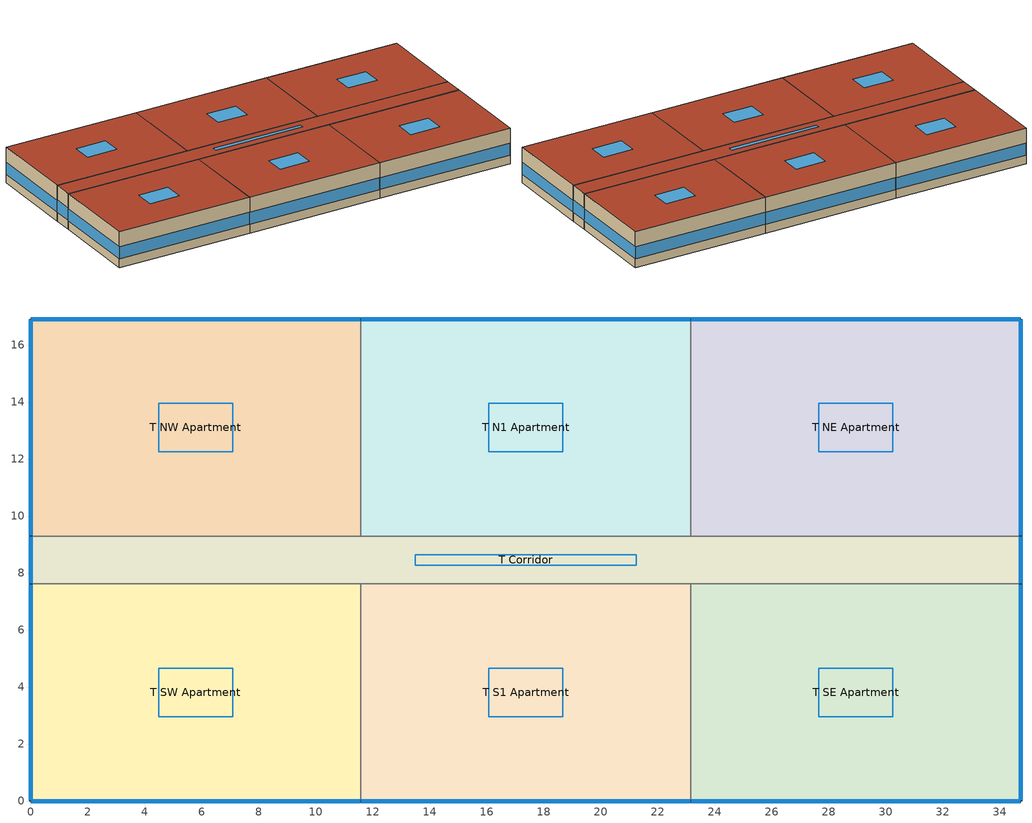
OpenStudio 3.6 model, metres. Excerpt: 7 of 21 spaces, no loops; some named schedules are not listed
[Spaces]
T SW Apartment
 floor adiabatic (BTAP-Int-Wall): 11.58,7.62 11.58,0 0,0 0,7.62 z6.1
 wall outside: 0,7.62 0,0 11.58,0 z6.1:9.14
 wall to T S1 Apartment: 11.58,0 11.58,7.62 z6.1:9.14
 wall to T Corridor: 11.58,7.62 0,7.62 z6.1:9.14
 window (BTAP-Ext-FixedWindow:U=0.220 SHGC=0.600): 0.03,0 11.56,0 / 0,7.59 0,0.03 z6.86:7.88
 roof outside: 11.58,0 11.58,7.62 0,7.62 0,0 z9.14
 skylight (BTAP-Ext-Skylights:U=0.220 SHGC=0.600): 7.09,2.96 7.09,4.66 4.5,4.66 4.5,2.96 z9.14
T N1 Apartment
 floor adiabatic (BTAP-Int-Wall): 23.16,16.92 23.16,9.3 11.58,9.3 11.58,16.92 z6.1
 wall outside: 23.16,16.92 11.58,16.92 z6.1:9.14
 wall to T Corridor: 11.58,9.3 23.16,9.3 z6.1:9.14
 wall to T NW Apartment: 11.58,16.92 11.58,9.3 z6.1:9.14
 wall to T NE Apartment: 23.16,9.3 23.16,16.92 z6.1:9.14
 window (BTAP-Ext-FixedWindow:U=0.220 SHGC=0.600): 23.14,16.92 11.61,16.92 z6.86:7.88
 roof outside: 23.16,9.3 23.16,16.92 11.58,16.92 11.58,9.3 z9.14
 skylight (BTAP-Ext-Skylights:U=0.220 SHGC=0.600): 18.67,12.25 18.67,13.96 16.08,13.96 16.08,12.25 z9.14
T Corridor
 floor adiabatic (BTAP-Int-Wall): 34.75,9.3 34.75,7.62 0,7.62 0,9.3 z6.1
 wall outside: 34.75,7.62 34.75,9.3 / 0,9.3 0,7.62 z6.1:9.14
 wall to T SE Apartment: 23.16,7.62 34.75,7.62 z6.1:9.14
 wall to T S1 Apartment: 11.58,7.62 23.16,7.62 z6.1:9.14
 wall to T NW Apartment: 11.58,9.3 0,9.3 z6.1:9.14
 wall to T NE Apartment: 34.75,9.3 23.16,9.3 z6.1:9.14
 window (BTAP-Ext-FixedWindow:U=0.220 SHGC=0.600): 34.75,7.65 34.75,9.27 / 0,9.27 0,7.65 z6.86:7.9
 roof outside: 34.75,7.62 34.75,9.3 0,9.3 0,7.62 z9.14
 skylight (BTAP-Ext-Skylights:U=0.220 SHGC=0.600): 21.26,8.27 21.26,8.65 13.49,8.65 13.49,8.27 z9.14
T NW Apartment
 floor adiabatic (BTAP-Int-Wall): 11.58,16.92 11.58,9.3 0,9.3 0,16.92 z6.1
 wall outside: 11.58,16.92 0,16.92 0,9.3 z6.1:9.14
 window (BTAP-Ext-FixedWindow:U=0.220 SHGC=0.600): 11.56,16.92 0.03,16.92 / 0,16.89 0,9.32 z6.86:7.88
 roof outside: 11.58,9.3 11.58,16.92 0,16.92 0,9.3 z9.14
 skylight (BTAP-Ext-Skylights:U=0.220 SHGC=0.600): 7.09,12.25 7.09,13.96 4.5,13.96 4.5,12.25 z9.14
T NE Apartment
 floor adiabatic (BTAP-Int-Wall): 34.75,16.92 34.75,9.3 23.16,9.3 23.16,16.92 z6.1
 wall outside: 34.75,9.3 34.75,16.92 23.16,16.92 z6.1:9.14
 window (BTAP-Ext-FixedWindow:U=0.220 SHGC=0.600): 34.75,9.32 34.75,16.89 / 34.72,16.92 23.19,16.92 z6.86:7.88
 roof outside: 34.75,9.3 34.75,16.92 23.16,16.92 23.16,9.3 z9.14
 skylight (BTAP-Ext-Skylights:U=0.220 SHGC=0.600): 30.25,12.25 30.25,13.96 27.66,13.96 27.66,12.25 z9.14
T S1 Apartment
 floor adiabatic (BTAP-Int-Wall): 23.16,7.62 23.16,0 11.58,0 11.58,7.62 z6.1
 wall outside: 11.58,0 23.16,0 z6.1:9.14
 wall to T SE Apartment: 23.16,0 23.16,7.62 z6.1:9.14
 window (BTAP-Ext-FixedWindow:U=0.220 SHGC=0.600): 11.61,0 23.14,0 z6.86:7.88
 roof outside: 23.16,0 23.16,7.62 11.58,7.62 11.58,0 z9.14
 skylight (BTAP-Ext-Skylights:U=0.220 SHGC=0.600): 18.67,2.96 18.67,4.66 16.08,4.66 16.08,2.96 z9.14
T SE Apartment
 floor adiabatic (BTAP-Int-Wall): 34.75,7.62 34.75,0 23.16,0 23.16,7.62 z6.1
 wall outside: 23.16,0 34.75,0 34.75,7.62 z6.1:9.14
 window (BTAP-Ext-FixedWindow:U=0.220 SHGC=0.600): 34.75,0.03 34.75,7.59 / 23.19,0 34.72,0 z6.86:7.88
 roof outside: 34.75,0 34.75,7.62 23.16,7.62 23.16,0 z9.14
 skylight (BTAP-Ext-Skylights:U=0.220 SHGC=0.600): 30.25,2.96 30.25,4.66 27.66,4.66 27.66,2.96 z9.14
[Site]
Calgary Intl AP_AB_CAN: Latitude {deg}=51.11; Longitude {deg}=-114.02; Time Zone {hr}=-7; Elevation {m}=1084.1; Terrain=City
[Building]
LowriseApartment: North Axis {deg}=0; Default Construction Set=BTAP-Mass at hdd = 5000.0; Standards Number of Stories=3; Standards Number of Above Ground Stories=3; Standards Template=NECB2015; Standards Building Type=LowriseApartment; Standards Number of Living Units=17
[Site:WaterMainsTemperature]
Calculation Method=Correlation; Annual Average Outdoor Air Temperature {C}=4.69167; Maximum Difference In Monthly Average Outdoor Air Temperatures {deltaC}=24.6
[Site:GroundTemperature:BuildingSurface]
19.527, 19.502, 19.536, 19.598, 20.002, 21.64, 22.225, 22.375, 21.449, 20.121, 19.802, 19.633
[ClimateZones]
Climate Zone Institution Name 1=ASHRAE; Climate Zone Document Name 1=ANSI/ASHRAE Standard 169; Climate Zone Document Year 1=2006; Climate Zone Institution Name 2=CEC; Climate Zone Document Name 2=California Climate Zone Descriptions; Climate Zone Document Year 2=1995
[SizingPeriod:DesignDay] Barometric Pressure {Pa}=88961; Rain Indicator=No; Snow Indicator=No; Day of Month=21; Daylight Saving Time Indicator=No; Humidity Condition Type=Wetbulb; Dry-Bulb Temperature Range Modifier Type=DefaultMultipliers
Name | Maximum Dry-Bulb Temperature {C} | Daily Dry-Bulb Temperature Range {deltaC} | Wind Speed {m/s} | Wind Direction {deg} | Month | Day Type | Wetbulb or DewPoint at Maximum Dry-Bulb {C} | Solar Model Indicator | ASHRAE Clear Sky Optical Depth for Beam Irradiance | ASHRAE Clear Sky Optical Depth for Diffuse Irradiance | Sky Clearness
Calgary Intl AP Ann Clg .4% Condns DB=>MWB | 28.8 | 12.3 | 4.5 | 160 | 7 | SummerDesignDay | 16 | ASHRAETau | 0.34 | 2.419
Calgary Intl AP Ann Htg 99.6% Condns DB | -27.7 | 0 | 2.7 | 200 | 1 | WinterDesignDay | -27.7 | ASHRAEClearSky |  |  | 0
[Material:NoMass] Roughness=Smooth; Thermal Absorptance=0.9; Solar Absorptance=0.7
Name | Thermal Resistance {m2-K/W} | Visible Absorptance
Typical Carpet Pad; Typical Carpet Pad 1 | 0.21648 | 0.8
Typical Insulation 1 | 5.91238 | 0.7
Typical Insulation 2 | 4.49096 | 0.7
Typical Insulation 3 | 6.17282 | 0.7
Typical Carpet Pad 2 | 1.25503 | 0.8
Typical Carpet Pad 3; Typical Carpet Pad 4 | 3.45515 | 0.8
Typical Insulation 4 | 0.454528 | 0.7
Typical Insulation 5 | 0.454545 | 0.7
[Material]
Name | Roughness | Thickness {m} | Conductivity {W/m-K} | Density {kg/m3} | Specific Heat {J/kg-K} | Thermal Absorptance | Solar Absorptance | Visible Absorptance
G05 25mm wood | MediumSmooth | 0.0254 | 0.15 | 608 | 1630 | 0.9 | 0.5 | 0.5
100mm Normalweight concrete floor 1 | MediumSmooth | 0.1016 | 2.31 | 2322 | 832
G01 13mm gypsum board 1 | Smooth | 0.0127 | 0.16 | 800 | 1090 | 0.9 | 0.7 | 0.5
4 in. Normalweight Concrete Floor 1 | MediumRough | 0.1016 | 2.31 | 2322 | 832 | 0.9 | 0.7 | 0.7
1IN Stucco 1 | Smooth | 0.0253 | 0.6918 | 1858 | 837 | 0.9 | 0.7 | 0.92
8IN CONCRETE HW RefBldg 1 | Rough | 0.2032 | 1.311 | 2240 | 836.8 | 0.9 | 0.7 | 0.7
1/2IN Gypsum 1 | Smooth | 0.0127 | 0.16 | 784.9 | 830 | 0.9 | 0.4 | 0.4
Metal Roof Surface 1; F08 Metal surface 1 | Smooth | 0.0008 | 45.28 | 7824 | 500 | 0.9 | 0.7 | 0.7
6 in. Normalweight Concrete Floor 1; 6 in. Normalweight Concrete Floor 2; 6 in. Normalweight Concrete Floor 3 | MediumRough | 0.1524 | 2.31 | 2322 | 832 | 0.9 | 0.7 | 0.7
[Construction]
BTAP-Int-Partition; BTAP-Int-Door: G05 25mm wood
BTAP-Int-Floor: 100mm Normalweight concrete floor 1, Typical Carpet Pad
BTAP-Int-Wall: G01 13mm gypsum board 1, G01 13mm gypsum board 1
BTAP-Int-Ceiling: Typical Carpet Pad, 100mm Normalweight concrete floor 1
BTAP-Int-Window: SimpleGlazing
BTAP-Ext-Floor-Mass:U-0.162: Typical Insulation 1, 4 in. Normalweight Concrete Floor 1, Typical Carpet Pad 1
BTAP-Ext-Wall-Mass:U-0.21: 1IN Stucco 1, 8IN CONCRETE HW RefBldg 1, Typical Insulation 2, 1/2IN Gypsum 1
BTAP-Ext-Roof-Metal:U-0.162: Metal Roof Surface 1, Typical Insulation 3
BTAP-Grnd-Floor-Mass:U-0.757: 6 in. Normalweight Concrete Floor 1, Typical Carpet Pad 2
BTAP-Grnd-Wall-Mass:U-0.284: 6 in. Normalweight Concrete Floor 2, Typical Carpet Pad 3
BTAP-Grnd-Roof-Mass:U-0.284: 6 in. Normalweight Concrete Floor 3, Typical Carpet Pad 4
BTAP-Ext-FixedWindow:U=0.220 SHGC=0.600; BTAP-Ext-GlassDoors:U=0.220 SHGC=0.600; BTAP-Ext-Skylights:U=0.220 SHGC=0.600; BTAP-Ext-DaylightDomes:U=0.220 SHGC=0.600; BTAP-Ext-DaylightDiffuser:U=0.220 SHGC=0.600: SimpleGlazing:U=0.220 SHGC=0.600
BTAP-Ext-Door:U-2.2: F08 Metal surface 1, Typical Insulation 4
BTAP-Ext-OverHeadDoor:U-2.2: Typical Insulation 5
[DefaultConstructionSet]
BTAP-Mass at hdd = 5000.0: Default Exterior Surface Constructions=BTAP-Mass at hdd = 5000.0; Default Interior Surface Constructions=Default Surface Constructions 2; Default Ground Contact Surface Constructions=BTAP-Mass at hdd = 5000.0 1; Default Exterior SubSurface Constructions=BTAP-Mass at hdd = 5000.0; Default Interior SubSurface Constructions=Default Sub Surface Constructions 2; Interior Partition Construction=BTAP-Int-Partition
[DefaultSurfaceConstructions]
Name | Floor Construction | Wall Construction | Roof Ceiling Construction
Default Surface Constructions 2 | BTAP-Int-Floor | BTAP-Int-Wall | BTAP-Int-Ceiling
BTAP-Mass at hdd = 5000.0 | BTAP-Ext-Floor-Mass:U-0.162 | BTAP-Ext-Wall-Mass:U-0.21 | BTAP-Ext-Roof-Metal:U-0.162
BTAP-Mass at hdd = 5000.0 1 | BTAP-Grnd-Floor-Mass:U-0.757 | BTAP-Grnd-Wall-Mass:U-0.284 | BTAP-Grnd-Roof-Mass:U-0.284
[DefaultSubSurfaceConstructions]
Name | Fixed Window Construction | Operable Window Construction | Door Construction | Glass Door Construction | Overhead Door Construction | Skylight Construction | Tubular Daylight Dome Construction | Tubular Daylight Diffuser Construction
Default Sub Surface Constructions 2 | BTAP-Int-Window | BTAP-Int-Window | BTAP-Int-Door
BTAP-Mass at hdd = 5000.0 | BTAP-Ext-FixedWindow:U=0.220 SHGC=0.600 | BTAP-Ext-FixedWindow:U=0.220 SHGC=0.600 | BTAP-Ext-Door:U-2.2 | BTAP-Ext-GlassDoors:U=0.220 SHGC=0.600 | BTAP-Ext-OverHeadDoor:U-2.2 | BTAP-Ext-Skylights:U=0.220 SHGC=0.600 | BTAP-Ext-DaylightDomes:U=0.220 SHGC=0.600 | BTAP-Ext-DaylightDiffuser:U=0.220 SHGC=0.600
[WindowMaterial:SimpleGlazingSystem] U-Factor {W/m2-K}=2.2; Solar Heat Gain Coefficient=0.6; Visible Transmittance=0.21
SimpleGlazing; SimpleGlazing:U=0.220 SHGC=0.600
[Space] Building Story=Building Story 3; Volume {m3}=Autocalculate
Name | Space Type | Thermal Zone
T SE Apartment | Space Function Dwelling units general | DU_BT=Space Function_ST=Dwelling units general_FL=Building Story 3_SCHG 8
T SW Apartment | Space Function Dwelling units general | DU_BT=Space Function_ST=Dwelling units general_FL=Building Story 3_SCHG 10
T N1 Apartment | Space Function Dwelling units general | DU_BT=Space Function_ST=Dwelling units general_FL=Building Story 3_SCHG 11
T Corridor | Space Function Corridor/Transition area other-sch-G | WILD_ST=Corridor/Transition area other-sch-G_FL=Building Story 3_SCH=G
T NW Apartment | Space Function Dwelling units general | DU_BT=Space Function_ST=Dwelling units general_FL=Building Story 3_SCHG 12
T NE Apartment | Space Function Dwelling units general | DU_BT=Space Function_ST=Dwelling units general_FL=Building Story 3_SCHG 9
T S1 Apartment | Space Function Dwelling units general | DU_BT=Space Function_ST=Dwelling units general_FL=Building Story 3_SCHG
[BuildingStory]
Building Story 3: Nominal Z Coordinate {m}=9.14355
[SpaceType] Standards Building Type=Space Function
Name | Default Schedule Set | Design Specification Outdoor Air Object | Standards Space Type
Space Function Corridor/Transition area other-sch-G | Space Function Corridor/Transition area other-sch-G Schedule Set | Space Function Corridor/Transition area other-sch-G Ventilation | Corridor/Transition area other-sch-G
Space Function Dwelling units general | Space Function Dwelling units general Schedule Set | Space Function Dwelling units general Ventilation | Dwelling units general
[DesignSpecification:OutdoorAir] Outdoor Air Method=Sum
Name | Outdoor Air Flow per Floor Area {m3/s-m2} | Outdoor Air Flow per Person {m3/s-person}
Space Function Corridor/Transition area other-sch-G Ventilation | 0.000254
Space Function Dwelling units general Ventilation | 0.0003048 | 0.00235974
[AvailabilityManager:NightCycle] Control Type=CycleOnAny; Thermostat Tolerance {deltaC}=1; Cycling Run Time {s}=3600
Name | Applicability Schedule
Availability Manager Night Cycle 1; Availability Manager Night Cycle 2; Availability Manager Night Cycle 3; Availability Manager Night Cycle 4; Availability Manager Night Cycle 5; Availability Manager Night Cycle 6; Availability Manager Night Cycle 7; Availability Manager Night Cycle 8; Availability Manager Night Cycle 9; Availability Manager Night Cycle 10; Availability Manager Night Cycle 11; Availability Manager Night Cycle 12; Availability Manager Night Cycle 13; Availability Manager Night Cycle 14; Availability Manager Night Cycle 15; Availability Manager Night Cycle 16; Availability Manager Night Cycle 17; Availability Manager Night Cycle 18; Availability Manager Night Cycle 19; Availability Manager Night Cycle 20; Availability Manager Night Cycle 21; Availability Manager Night Cycle 22; Availability Manager Night Cycle 23; Availability Manager Night Cycle 24; Availability Manager Night Cycle 25
Availability Manager Night Cycle 26; Availability Manager Night Cycle 27 | Always On Discrete
[People:Definition] Number of People Calculation Method=People/Area; Fraction Radiant=0.3
Name | People per Space Floor Area {person/m2}
Space Function Corridor/Transition area other-sch-G People Definition | 0.0100036
Space Function Dwelling units general People Definition | 0.0400145
[People] Work Efficiency Schedule=Work Efficiency Schedule; Clothing Insulation Schedule=Clothing Schedule; Air Velocity Schedule=Air Velocity Schedule; Multiplier=1
Name | People Definition | Space or SpaceType
Space Function Corridor/Transition area other-sch-G People | Space Function Corridor/Transition area other-sch-G People Definition | Space Function Corridor/Transition area other-sch-G
Space Function Dwelling units general People | Space Function Dwelling units general People Definition | Space Function Dwelling units general
[Lights:Definition] Design Level Calculation Method=Watts/Area; Fraction Radiant=0.5; Fraction Visible=0.2
Name | Watts per Space Floor Area {W/m2}
Space Function Corridor/Transition area other-sch-G Lights Definition | 7.10258
Space Function Dwelling units general Lights Definition | 5.00182
[Lights] Fraction Replaceable=1
Name | Lights Definition | Space or SpaceType
Space Function Corridor/Transition area other-sch-G Lights | Space Function Corridor/Transition area other-sch-G Lights Definition | Space Function Corridor/Transition area other-sch-G
Space Function Dwelling units general Lights | Space Function Dwelling units general Lights Definition | Space Function Dwelling units general
[DefaultScheduleSet] Number of People Schedule=NECB-G-Occupancy; People Activity Level Schedule=NECB-Activity; Lighting Schedule=NECB-G-Lighting; Electric Equipment Schedule=NECB-G-Electric-Equipment; Infiltration Schedule=Always On
Space Function Corridor/Transition area other-sch-G Schedule Set; Space Function Dwelling units general Schedule Set
[ThermostatSetpoint:DualSetpoint] Heating Setpoint Temperature Schedule=NECB-G-Thermostat Setpoint-Heating; Cooling Setpoint Temperature Schedule=NECB-G-Thermostat Setpoint-Cooling
Space Function Dwelling units general Thermostat 40; Space Function Dwelling units general Thermostat 41; Space Function Dwelling units general Thermostat 42; Space Function Dwelling units general Thermostat 45; Space Function Dwelling units general Thermostat 48; Space Function Dwelling units general Thermostat 51; Space Function Corridor/Transition area other-sch-G Thermostat 8
[ElectricEquipment:Definition]
Space Function Dwelling units general Elec Equip Definition: Design Level Calculation Method=Watts/Area; Watts per Space Floor Area {W/m2}=5.00182; Fraction Radiant=0.5
[ElectricEquipment]
Space Function Dwelling units general Elec Equip: Electric Equipment Definition=Space Function Dwelling units general Elec Equip Definition; Space or SpaceType=Space Function Dwelling units general
[SpaceInfiltration:DesignFlowRate] Schedule=Always On Discrete; Design Flow Rate Calculation Method=Flow/ExteriorArea; Flow per Exterior Surface Area {m3/s-m2}=0.00025; Constant Term Coefficient=0; Temperature Term Coefficient=0; Velocity Term Coefficient=0.224; Velocity Squared Term Coefficient=0
Name | Space or SpaceType
T Corridor Infiltration | T Corridor
T N1 Apartment Infiltration | T N1 Apartment
T NE Apartment Infiltration | T NE Apartment
T NW Apartment Infiltration | T NW Apartment
T S1 Apartment Infiltration | T S1 Apartment
T SE Apartment Infiltration | T SE Apartment
T SW Apartment Infiltration | T SW Apartment
[ThermalZone] Use Ideal Air Loads=No
Name | Thermostat
DU_BT=Space Function_ST=Dwelling units general_FL=Building Story 3_SCHG | Space Function Dwelling units general Thermostat 40
DU_BT=Space Function_ST=Dwelling units general_FL=Building Story 3_SCHG 8 | Space Function Dwelling units general Thermostat 41
DU_BT=Space Function_ST=Dwelling units general_FL=Building Story 3_SCHG 9 | Space Function Dwelling units general Thermostat 42
DU_BT=Space Function_ST=Dwelling units general_FL=Building Story 3_SCHG 10 | Space Function Dwelling units general Thermostat 45
DU_BT=Space Function_ST=Dwelling units general_FL=Building Story 3_SCHG 11 | Space Function Dwelling units general Thermostat 48
DU_BT=Space Function_ST=Dwelling units general_FL=Building Story 3_SCHG 12 | Space Function Dwelling units general Thermostat 51
WILD_ST=Corridor/Transition area other-sch-G_FL=Building Story 3_SCH=G | Space Function Corridor/Transition area other-sch-G Thermostat 8
[Foundation:Kiva]
Bldg Kiva Foundation: Wall Height Above Grade {m}=0; Wall Depth Below Slab {m}=0
[Foundation:Kiva:Settings]

[EnergyManagementSystem:Sensor]
OAT: Output Variable or Output Meter Index Key=Environment; Output Variable or Output Meter=Site Outdoor Air Drybulb Temperature
[EnergyManagementSystem:Actuator] Actuated Component Type=Schedule:Year; Actuated Component Control Type=Schedule Value
Name | Actuated Component
sys1mixedshrnonescashpshashpssfcvzhbhwzcnonesrfnoneHtgSch0 | NECB-G-Thermostat Setpoint-Heating
sys1mixedshrnonescashpshashpssfcvzhbhwzcnonesrfnoneClgSch0 | NECB-G-Thermostat Setpoint-Cooling
[EnergyManagementSystem:Program]
sys1mixedshrnonescashpshashpssfcvzhbhwzcnonesrfnoneOptimumStartProg0: IF DaylightSavings==0 && DayOfWeek>1 && Hour==5 && OAT<23.9 && OAT>1.7; SET sys1mixedshrnonescashpshashpssfcvzhbhwzcnonesrfnoneClgSch0 = 29.4; SET sys1mixedshrnonescashpshashpssfcvzhbhwzcnonesrfnoneHtgSch0 = 15.6; ELSEIF DaylightSavings==0 && DayOfWeek==1 && Hour==7 && OAT<23.9 && OAT>1.7; SET sys1mixedshrnonescashpshashpssfcvzhbhwzcnonesrfnoneClgSch0 = 29.4; SET sys1mixedshrnonescashpshashpssfcvzhbhwzcnonesrfnoneHtgSch0 = 15.6; ELSEIF DaylightSavings==1 && DayOfWeek>1 && Hour==4 && OAT<23.9 && OAT>1.7; SET sys1mixedshrnonescashpshashpssfcvzhbhwzcnonesrfnoneClgSch0 = 29.4; SET sys1mixedshrnonescashpshashpssfcvzhbhwzcnonesrfnoneHtgSch0 = 15.6; ELSEIF DaylightSavings==1 && DayOfWeek==1 && Hour==6 && OAT<23.9 && OAT>1.7; SET sys1mixedshrnonescashpshashpssfcvzhbhwzcnonesrfnoneClgSch0 = 29.4; SET sys1mixedshrnonescashpshashpssfcvzhbhwzcnonesrfnoneHtgSch0 = 15.6; ELSE; SET sys1mixedshrnonescashpshashpssfcvzhbhwzcnonesrfnoneClgSch0 = NULL; SET sys1mixedshrnonescashpshashpssfcvzhbhwzcnonesrfnoneHtgSch0 = NULL; ENDIF
[EnergyManagementSystem:ProgramCallingManager]
sys1mixedshrnonescashpshashpssfcvzhbhwzcnonesrfnoneOptimumStartCallingManager0: BeginTimestepBeforePredictor; sys1mixedshrnonescashpshashpssfcvzhbhwzcnonesrfnoneOptimumStartProg0
[Schedule:Day]
Clothing Schedule Default Winter Clothes; Always On Default: 24, 0, 1
Air Velocity Schedule Default: 24, 0, 0.2
Work Efficiency Schedule Default: 24, 0, 0
NECB-G-Occupancy Default: 7, 0, 0.9, 8, 0, 0.7, 9, 0, 0.4, 17, 0, 0.3, 18, 0, 0.5, 24, 0, 0.9
NECB-Activity Default; NECB-Activity Winter Design Day; NECB-Activity Summer Design Day: 24, 0, 130
NECB-G-Lighting Default: 1, 0, 0.3, 6, 0, 0, 7, 0, 0.2, 9, 0, 0.5, 19, 0, 0, 22, 0, 0.9, 23, 0, 0.8, 24, 0, 0.6
NECB-G-Electric-Equipment Default: 1, 0, 0.3, 7, 0, 0.2, 9, 0, 0.8, 16, 0, 0.4, 17, 0, 0.5, 18, 0, 0.2, 20, 0, 0.9, 21, 0, 0.7, 24, 0, 0.5
NECB-G-Thermostat Setpoint-Heating Default; NECB-G-Thermostat Setpoint-Heating Default|Wkdy Day: 1, 0, 22, 7, 0, 18, 8, 0, 20, 24, 0, 22
NECB-G-Thermostat Setpoint-Cooling Default: 24, 0, 24
[Schedule:Ruleset]
Clothing Schedule: Default Day Schedule=Clothing Schedule Default Winter Clothes
Air Velocity Schedule: Default Day Schedule=Air Velocity Schedule Default
Work Efficiency Schedule: Default Day Schedule=Work Efficiency Schedule Default
NECB-G-Occupancy: Default Day Schedule=NECB-G-Occupancy Default
NECB-Activity: Default Day Schedule=NECB-Activity Default; Summer Design Day Schedule=NECB-Activity Summer Design Day; Winter Design Day Schedule=NECB-Activity Winter Design Day
NECB-G-Lighting: Default Day Schedule=NECB-G-Lighting Default
NECB-G-Electric-Equipment: Default Day Schedule=NECB-G-Electric-Equipment Default
Always On: Default Day Schedule=Always On Default
NECB-G-Thermostat Setpoint-Heating: Default Day Schedule=NECB-G-Thermostat Setpoint-Heating Default
NECB-G-Thermostat Setpoint-Cooling: Default Day Schedule=NECB-G-Thermostat Setpoint-Cooling Default
[Schedule:Rule] Date Specification Type=DateRange; Start Day=1
Name | Schedule Ruleset | Rule Order | Day Schedule | Start Month | End Month | End Day | Apply Monday | Apply Tuesday | Apply Wednesday | Apply Thursday | Apply Friday | Apply Saturday | Apply Sunday
Schedule Rule 1 | Clothing Schedule | 0 | Clothing Schedule Summer Clothes | 5 | 9 | 30
Schedule Rule 2 | NECB-G-Occupancy | 2 | NECB-G-Occupancy Default|Wkdy Day | 1 | 12 | 31 | Yes | Yes | Yes | Yes | Yes
Schedule Rule 3 | NECB-G-Occupancy | 1 | NECB-G-Occupancy Sat Day | 1 | 12 | 31 |  |  |  |  |  | Yes
Schedule Rule 4 | NECB-G-Occupancy | 0 | NECB-G-Occupancy Sun|Hol Day | 1 | 12 | 31 |  |  |  |  |  |  | Yes
Schedule Rule 5 | NECB-G-Lighting | 2 | NECB-G-Lighting Default|Wkdy Day | 1 | 12 | 31 | Yes | Yes | Yes | Yes | Yes
Schedule Rule 6 | NECB-G-Lighting | 1 | NECB-G-Lighting Sat Day | 1 | 12 | 31 |  |  |  |  |  | Yes
Schedule Rule 7 | NECB-G-Lighting | 0 | NECB-G-Lighting Sun|Hol Day | 1 | 12 | 31 |  |  |  |  |  |  | Yes
Schedule Rule 8 | NECB-G-Electric-Equipment | 2 | NECB-G-Electric-Equipment Default|Wkdy Day | 1 | 12 | 31 | Yes | Yes | Yes | Yes | Yes
Schedule Rule 9 | NECB-G-Electric-Equipment | 1 | NECB-G-Electric-Equipment Sat Day | 1 | 12 | 31 |  |  |  |  |  | Yes
Schedule Rule 10 | NECB-G-Electric-Equipment | 0 | NECB-G-Electric-Equipment Sun|Hol Day | 1 | 12 | 31 |  |  |  |  |  |  | Yes
Schedule Rule 11 | NECB-G-Thermostat Setpoint-Heating | 2 | NECB-G-Thermostat Setpoint-Heating Default|Wkdy Day | 1 | 12 | 31 | Yes | Yes | Yes | Yes | Yes
Schedule Rule 12 | NECB-G-Thermostat Setpoint-Heating | 1 | NECB-G-Thermostat Setpoint-Heating Sat Day | 1 | 12 | 31 |  |  |  |  |  | Yes
Schedule Rule 13 | NECB-G-Thermostat Setpoint-Heating | 0 | NECB-G-Thermostat Setpoint-Heating Sun|Hol Day | 1 | 12 | 31 |  |  |  |  |  |  | Yes
Schedule Rule 14 | NECB-G-Thermostat Setpoint-Cooling | 2 | NECB-G-Thermostat Setpoint-Cooling Default|Wkdy Day | 1 | 12 | 31 | Yes | Yes | Yes | Yes | Yes
Schedule Rule 15 | NECB-G-Thermostat Setpoint-Cooling | 1 | NECB-G-Thermostat Setpoint-Cooling Sat Day | 1 | 12 | 31 |  |  |  |  |  | Yes
Schedule Rule 16 | NECB-G-Thermostat Setpoint-Cooling | 0 | NECB-G-Thermostat Setpoint-Cooling Sun|Hol Day | 1 | 12 | 31 |  |  |  |  |  |  | Yes
[Schedule:Constant]
Always On Discrete: Value=1
